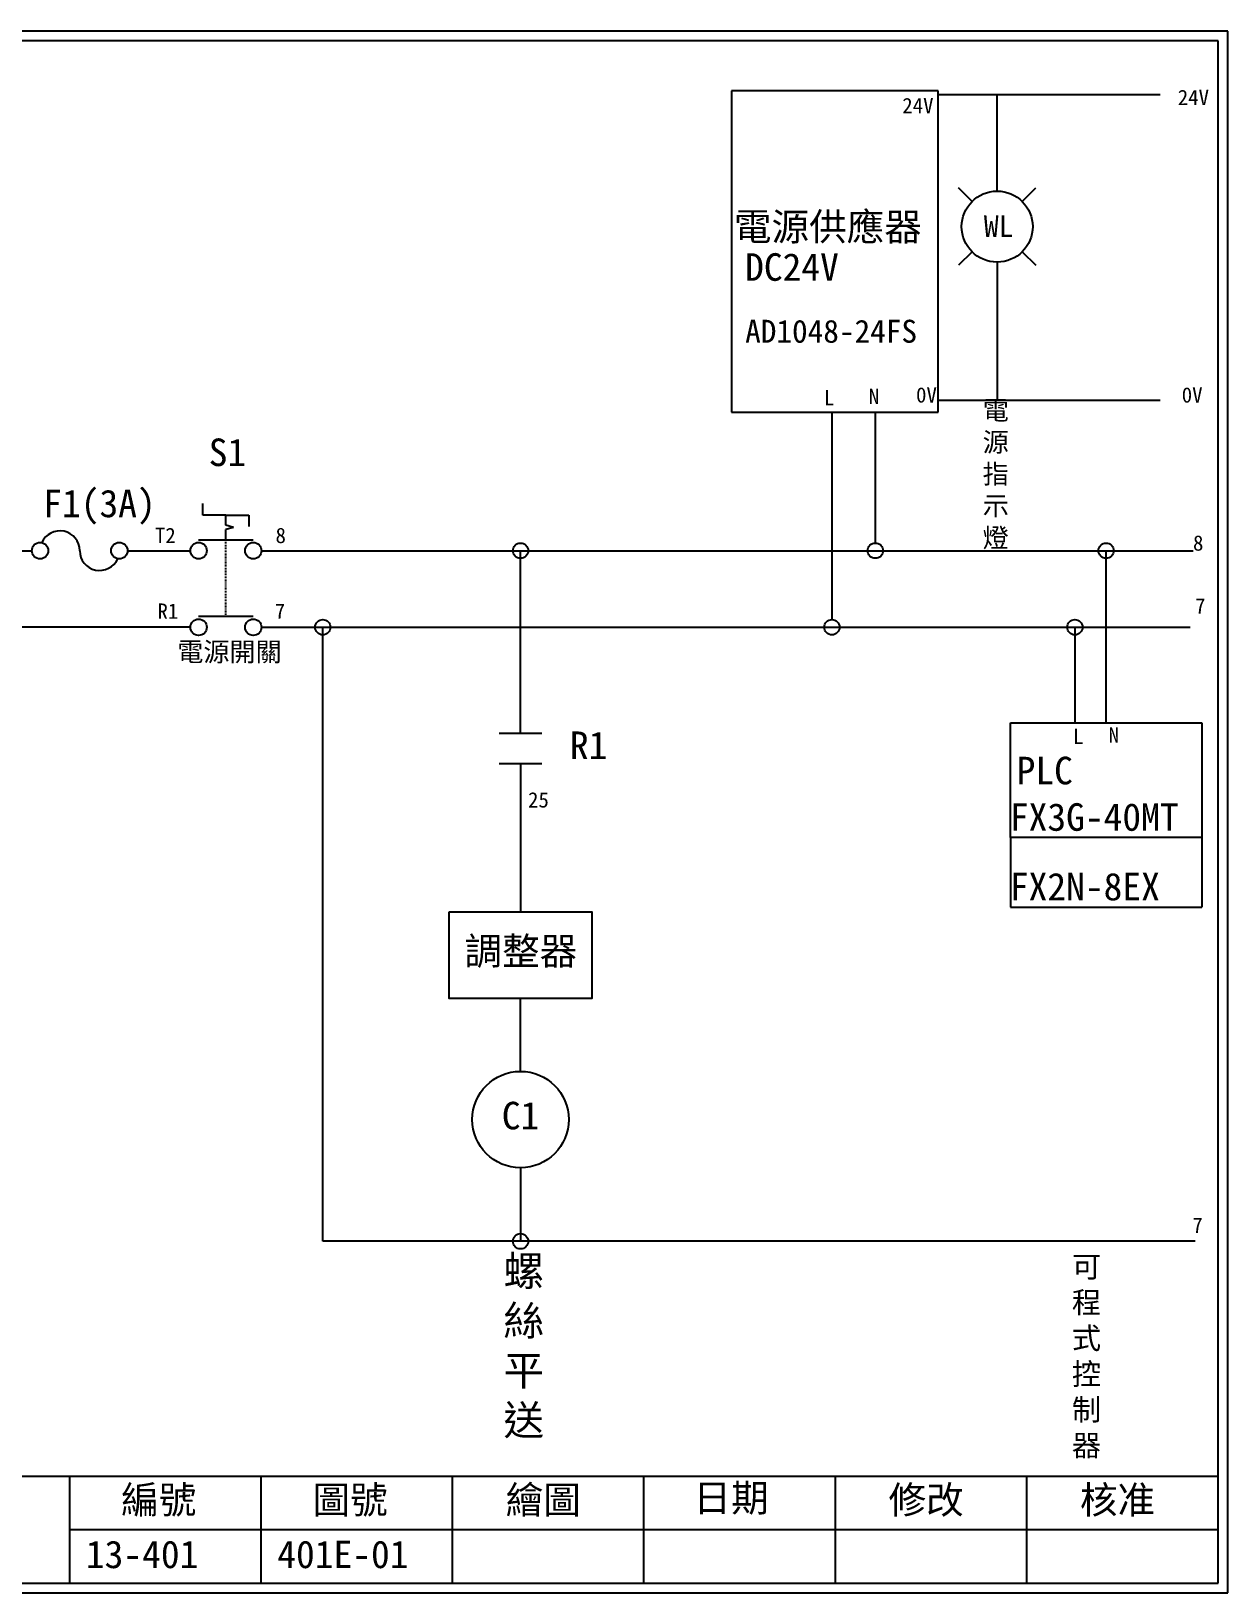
# Model space of a CAD drawing. Extents: x 10 to 297, y 3 to 207.
# Drawn here: x 140.7 to 297, y 3 to 207 of the extents above; entities that cross this region are included whole.
import ezdxf
from ezdxf.enums import TextEntityAlignment as Align

# ---------------------------------------------------------------- set-up
doc = ezdxf.new("R2010")
doc.units = 0
doc.linetypes.add('DASHED', pattern=[0.2, 0.1, -0.1])
doc.layers.get('0').update_dxf_attribs({"linetype": 'CONTINUOUS'})
for name, color, linetype in [('7', 7, 'CONTINUOUS'), ('圖框層', 7, 'CONTINUOUS'), ('標尺寸層', 3, 'CONTINUOUS')]:
    doc.layers.add(name, color=color, linetype=linetype)
doc.styles.add('CNS', font='romanc.shx', dxfattribs={"bigfont": 'chineset.shx'})
doc.styles.add('STSL', font='KAIU.TTF')

# ---------------------------------------------------------------- blocks, each defined once
blk = doc.blocks.new('FUSE')
at = {"color": 7}
for p, q in [((0, 0), (2.14, 0)), ((14.64, 0), (16.78, 0))]:
    blk.add_line(p, q, dxfattribs=at)
for centre in [(3.21, 0), (13.56, 0)]:
    blk.add_circle(centre, 1.07)
for centre, start, end in [((5.8, 0), 0, 156.116), ((10.98, 0), 180, 336.116)]:
    blk.add_arc(centre, 2.59, start, end, dxfattribs=at)

msp = doc.modelspace()

# ---------------------------------------------------------------- linework, layer by layer
for p, q in [((259.19, 199.2), (232.19, 199.2)), ((232.19, 199.2), (232.19, 157.2)), ((259.19, 157.2), (259.19, 199.2)), ((288.16, 198.67), (259.19, 198.67)), ((266.88, 189.99), (266.88, 198.67)), ((266.88, 186.09), (266.88, 189.99)), ((263.6, 184.73), (261.83, 186.5)), ((270.16, 184.73), (271.93, 186.5)), ((263.6, 178.17), (261.83, 176.4)), ((270.16, 178.17), (271.93, 176.4)), ((266.88, 176.81), (266.88, 172.86)), ((266.88, 172.86), (266.88, 158.72)), ((232.19, 157.2), (255.19, 157.2)), ((245.3, 157.2), (245.3, 130.12)), ((250.97, 157.2), (250.97, 140.12)), ((255.19, 157.2), (259.19, 157.2)), ((288.16, 158.72), (259.19, 158.72)), ((163.15, 143.77), (163.15, 145.27)), ((166.15, 143.77), (163.15, 143.77)), ((166.15, 143.77), (169.15, 143.77)), ((169.15, 143.77), (169.15, 142.27)), ((167.15, 142.16), (166.15, 142.43)), ((167.15, 142.16), (166.15, 141.89)), ((153.3, 139.12), (161.51, 139.12)), ((155.44, 139.12), (161.51, 139.12)), ((170.79, 139.12), (292.46, 139.12)), ((204.63, 115.27), (204.63, 139.12)), ((281.11, 116.64), (281.11, 139.12)), ((161.51, 129.12), (22.17, 129.12)), ((170.79, 129.12), (292.09, 129.12)), ((268.61, 116.64), (293.61, 116.64)), ((268.61, 101.64), (268.61, 116.64)), ((293.61, 116.64), (293.61, 101.64)), ((204.63, 111.3), (204.63, 91.96)), ((293.61, 101.64), (268.61, 101.64)), ((204.63, 71.11), (204.63, 80.64)), ((204.63, 58.51), (204.63, 48.91))]:
    msp.add_line(p, q)
msp.add_lwpolyline([(195.3, 91.96), (213.95, 91.96), (213.95, 80.64), (195.3, 80.64)], close=True)
for centre, radius in [((266.88, 181.45), 4.64), ((250.97, 139.12), 1), ((245.3, 129.12), 1), ((204.63, 64.81), 6.3)]:
    msp.add_circle(centre, radius)
at = {"layer": '7'}
for p, q in [((166.15, 142.43), (166.15, 143.77)), ((166.15, 140.55), (166.15, 141.89)), ((162.58, 140.55), (169.72, 140.55)), ((162.58, 130.55), (169.72, 130.55))]:
    msp.add_line(p, q, dxfattribs=at)
at = {"layer": '7', "linetype": 'DASHED'}
msp.add_line((166.15, 130.55), (166.15, 140.55), dxfattribs=at)
at = {"layer": '7'}
for centre in [(162.58, 139.12), (169.72, 139.12), (162.58, 129.12), (169.72, 129.12)]:
    msp.add_circle(centre, 1.07, dxfattribs=at)
at = {"layer": '圖框層', "color": 7}
for p, q in [((297, 206.97), (10, 206.97)), ((297, 3), (297, 206.97)), ((295.75, 205.72), (11.25, 205.72)), ((295.75, 4.25), (295.75, 205.72)), ((11.25, 18.25), (295.75, 18.25)), ((145.75, 4.25), (145.75, 18.25)), ((170.75, 4.25), (170.75, 18.25)), ((195.75, 4.25), (195.75, 18.25)), ((220.75, 4.25), (220.75, 18.25)), ((245.75, 4.25), (245.75, 18.25)), ((270.75, 4.25), (270.75, 18.25)), ((145.75, 11.25), (295.75, 11.25)), ((11.25, 4.25), (295.75, 4.25)), ((10, 3), (297, 3))]:
    msp.add_line(p, q, dxfattribs=at)
at = {"layer": '標尺寸層', "color": 7}
for p, q in [((178.8, 48.91), (178.8, 129.12)), ((277.03, 129.15), (277.03, 116.64)), ((201.84, 115.27), (207.41, 115.27)), ((201.84, 111.3), (207.41, 111.3)), ((268.61, 101.64), (268.61, 92.55)), ((293.61, 101.64), (293.61, 92.55)), ((268.61, 92.55), (293.61, 92.55)), ((292.73, 48.91), (178.8, 48.91))]:
    msp.add_line(p, q, dxfattribs=at)
for centre in [(204.63, 139.12), (281.11, 139.12), (178.8, 129.12), (277.03, 129.12), (204.63, 48.91)]:
    msp.add_circle(centre, 1, dxfattribs=at)

# ---------------------------------------------------------------- block references
at = {"color": 7}
msp.add_blockref('FUSE', (138.67, 139.12), dxfattribs=at)

# ---------------------------------------------------------------- texts
msp.add_text('WL', height=2.856, dxfattribs=at).set_placement((267.08, 181.5), align=Align.MIDDLE_CENTER)
at = {"layer": '圖框層', "color": 4, "style": 'STSL'}
for s, height, p in [('24V', 2, (254.49, 196.26)), ('24V', 2, (290.47, 197.32)), ('電源供應器', 3.6, (232.5, 179.63)), ('DC24V', 3.6, (233.96, 174.37)), ('AD1048-24FS', 3, (233.97, 166.28)), ('L', 2, (244.26, 158.11)), ('N', 2, (250.12, 158.26)), ('0V', 2, (256.29, 158.46)), ('0V', 2, (290.99, 158.46)), ('S1', 3.6, (163.91, 150.17)), ('F1(3A)', 3.6, (142.29, 143.49)), ('T2', 2, (156.88, 140.11)), ('8', 2, (172.63, 140.11)), ('8', 2, (292.46, 139.12)), ('7', 2, (292.73, 130.9)), ('R1', 2, (157.21, 130.22)), ('7', 2, (172.54, 130.22)), ('R1', 3.6, (211.07, 111.9)), ('L', 2, (276.8, 113.88)), ('N', 2, (281.44, 114.06)), ('PLC', 3.6, (269.42, 108.6)), ('25', 2, (205.61, 105.57)), ('FX3G-40MT', 3.6, (268.54, 102.53)), ('FX2N-8EX', 3.6, (268.54, 93.44)), ('調整器', 3.6, (197.31, 85.02)), ('C1', 3.6, (202.18, 63.53)), ('7', 2, (292.38, 50.01)), ('編號', 3.6, (152.47, 13.34)), ('圖號', 3.6, (177.47, 13.34)), ('繪圖', 3.6, (202.69, 13.34)), ('日期', 3.6, (227.22, 13.59)), ('修改', 3.6, (252.69, 13.34)), ('核准', 3.6, (277.69, 13.34)), ('13-401', 3.6, (147.86, 6.22)), ('401E-01', 3.6, (172.86, 6.22))]:
    msp.add_text(s, height=height, dxfattribs=at).set_placement(p)
at = {"layer": '標尺寸層', "color": 7, "attachment_point": 1, "style": 'CNS'}
for s, insert, char_height, width in [('{\\fDFKai-SB|b0|i0|c136|p65;電\\P源指示燈}', (264.99, 158.72), 2.5, 4.1392), ('{\\fDFKai-SB|b0|i0|c136|p65;電源開關}', (159.8, 127.16), 2.5, 14.0847), ('{\\fDFKai-SB|b0|i0|c136|p65;螺絲平送}', (202.4, 46.99), 3.9, 5.4243), ('{\\fDFKai-SB|b0|i0|c136|p65;可程式控制器}', (276.64, 46.99), 2.8, 5.4243)]:
    msp.add_mtext(s, dxfattribs=dict(at, insert=insert, char_height=char_height, width=width))

doc.saveas('drawing.dxf')
